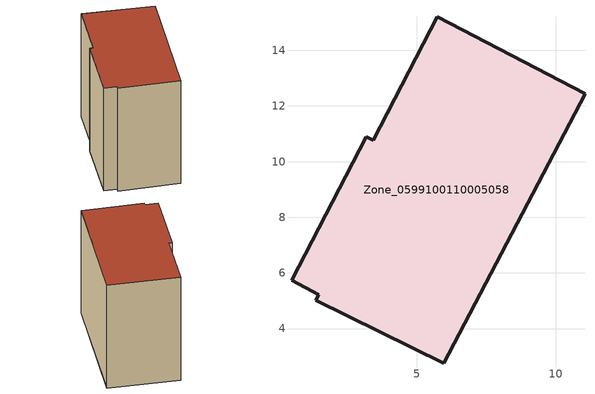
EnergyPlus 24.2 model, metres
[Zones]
Zone_0599100110005058
 floor ground (C_G): 5.98,2.75 1.38,5.03 1.48,5.22 0.51,5.73 3.19,10.89 3.44,10.77 5.75,15.21 11.05,12.43 z0
 wall outside (C_F): 1.38,5.03 5.98,2.75 11.05,12.43 5.75,15.21 3.44,10.77 3.19,10.89 0.51,5.73 1.48,5.22 1.38,5.03 z0:9.8
 roof outside (C_R): 5.98,2.75 11.05,12.43 5.75,15.21 3.44,10.77 3.19,10.89 0.51,5.73 1.48,5.22 1.38,5.03 z9.8
[BUILDING]
Pand.0599100110005058: North Axis=0; Terrain=City; Loads Convergence Tolerance Value=0.04; Temperature Convergence Tolerance Value=0.4; Solar Distribution=FullExterior; Maximum Number of Warmup Days=25; Minimum Number of Warmup Days=1
[Site:Location]
Rotterdam.The.Hague.AP_ZH_NLD Design_Conditions: Latitude=51.96; Longitude=4.45; Time Zone=1; Elevation=-4.5
[SITE:GROUNDTEMPERATURE:BUILDINGSURFACE]
18, 18, 18, 18, 18, 18, 18, 18, 18, 18, 18, 18
[MATERIAL] Thermal Absorptance=0.9; Solar Absorptance=0.7; Visible Absorptance=0.7
Name | Roughness | Thickness | Conductivity | Density | Specific Heat
G.TI.2015-2018 | MediumSmooth | 0.15 | 0.0428571 | 540 | 1210
F.TI.2015-2018 | Rough | 0.3 | 0.0666667 | 1920 | 840
R.TI.2015-2018 | MediumRough | 0.2 | 0.0333333 | 1500 | 1000
[CONSTRUCTION]
C_G: G.TI.2015-2018
C_F: F.TI.2015-2018
C_R: R.TI.2015-2018
[ZONE]
Zone_0599100110005058: Type=1; Multiplier=1; Ceiling Height=Autocalculate; Volume=Autocalculate; Floor Area=autocalculate; Part of Total Floor Area=Yes
[ZONEINFILTRATION:DESIGNFLOWRATE]
Infil_Zone_0599100110005058: Zone or ZoneList or Space or SpaceList=Zone_0599100110005058; Schedule=AlwaysOn; Design Flow Rate Calculation Method=Flow/Area; Flow Rate per Floor Area=0.0015; Constant Term Coefficient=1; Temperature Term Coefficient=0; Velocity Term Coefficient=0; Velocity Squared Term Coefficient=0
[HVACTEMPLATE:ZONE:IDEALLOADSAIRSYSTEM]
Zone_0599100110005058: Maximum Heating Supply Air Temperature=50; Minimum Cooling Supply Air Temperature=13; Maximum Heating Supply Air Humidity Ratio=0.0156; Minimum Cooling Supply Air Humidity Ratio=0.0077; Heating Limit=NoLimit; Cooling Limit=NoLimit; Dehumidification Control Type=ConstantSensibleHeatRatio; Cooling Sensible Heat Ratio=0.7; Dehumidification Setpoint=60; Humidification Control Type=None; Humidification Setpoint=30; Outdoor Air Method=None; Outdoor Air Flow Rate per Person=0.00944; Outdoor Air Flow Rate per Zone Floor Area=0; Outdoor Air Flow Rate per Zone=0; Demand Controlled Ventilation Type=None; Outdoor Air Economizer Type=NoEconomizer; Heat Recovery Type=None; Sensible Heat Recovery Effectiveness=0.7; Latent Heat Recovery Effectiveness=0.65
[ZONECONTROL:THERMOSTAT]
ThermostatControl_Zone_0599100110005058: Zone or ZoneList=Zone_0599100110005058; Control Type Schedule=DualSetpointControlType; Control 1=Thermostat_Zone_0599100110005058; Temperature Difference Between Cutout And Setpoint=0
[THERMOSTATSETPOINT:DUALSETPOINT]
Thermostat_Zone_0599100110005058: Heating Setpoint Temperature Schedule=HeatingSetpoint_Zone_0599100110005058; Cooling Setpoint Temperature Schedule=CoolingSetpoint_Zone_0599100110005058
[SCHEDULE:COMPACT]
HeatingSetpoint_Zone_0599100110005058: Through: 12/31, For: AllDays, Until: 24:00, 21
CoolingSetpoint_Zone_0599100110005058: Through: 12/31, For: AllDays, Until: 24:00, 24
DualSetpointControlType: Through: 12/31, For: AllDays, Until: 24:00, 4
AlwaysOn: Through: 12/31, For: AllDays, Until: 24:00, 1
